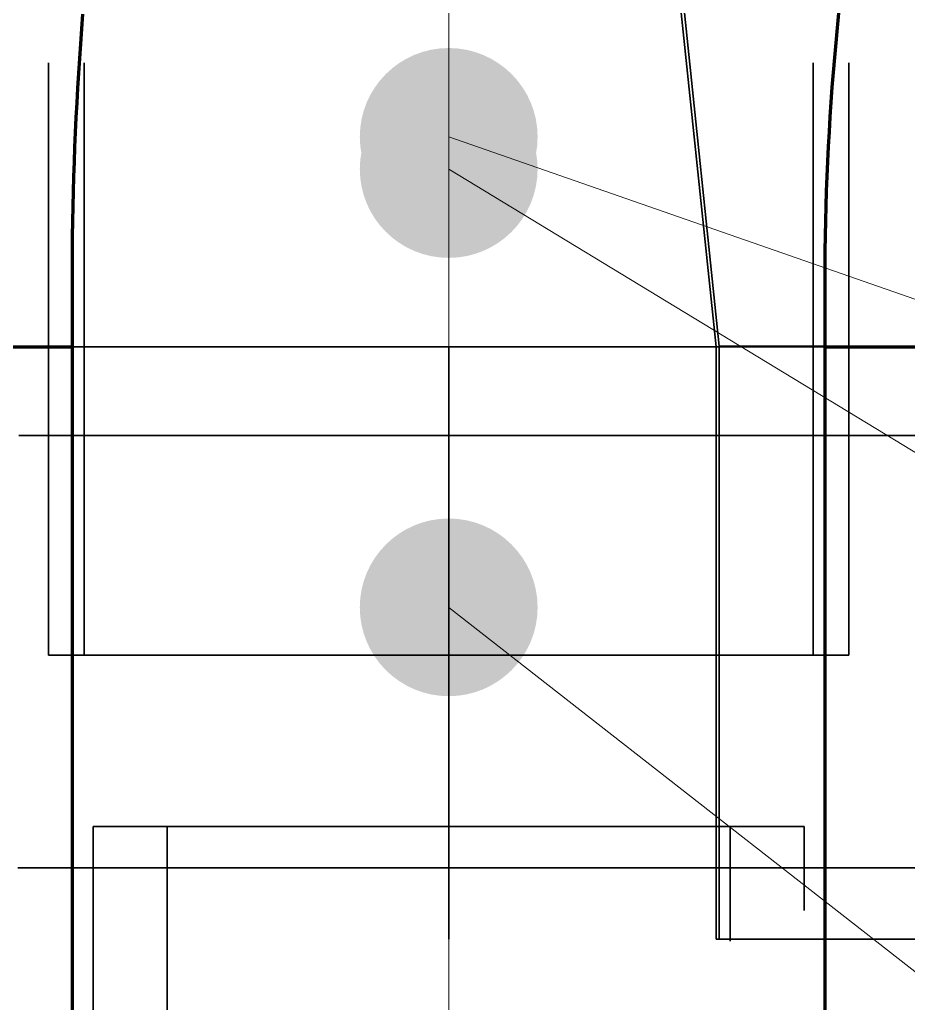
# Model space of a CAD drawing. Header units: millimetres. Extents: x 0 to 2382, y 0 to 420.
# Drawn here: x 999.7 to 1005.69, y 339.61 to 346.25 of the extents above; entities that cross this region are included whole.
import ezdxf

# ---------------------------------------------------------------- set-up
doc = ezdxf.new("R2010")
doc.units = ezdxf.units.MM
doc.linetypes.add('IRAM-E-TRAZOS', pattern=[5, 4, -1])
doc.linetypes.add('IRAM-F-TRAZO-PUNTO', pattern=[20, 15, -2, 1, -2])
for name, color, linetype, lineweight in [('01-VISIBLE', 7, 'CONTINUOUS', 70), ('02-OCULTA', 4, 'IRAM-E-TRAZOS', 35), ('03-EJE', 1, 'IRAM-F-TRAZO-PUNTO', 18), ('08-FINA', 5, 'CONTINUOUS', 18)]:
    doc.layers.add(name, color=color, linetype=linetype, lineweight=lineweight)

msp = doc.modelspace()

# ---------------------------------------------------------------- hatches: boundary and pattern name
at = {"layer": '08-FINA'}
h = msp.add_hatch(color=7, dxfattribs=at)
h.dxf.hatch_style = 1
edge = h.paths.add_edge_path()
edge.add_arc((1002.5917, 345.4599), 0.6, 0, 360)
h = msp.add_hatch(color=7, dxfattribs=at)
h.dxf.hatch_style = 1
edge = h.paths.add_edge_path()
edge.add_arc((1002.5917, 345.2426), 0.6, 0, 360)
h = msp.add_hatch(color=7, dxfattribs=at)
h.dxf.hatch_style = 1
edge = h.paths.add_edge_path()
edge.add_arc((1002.5917, 342.2826), 0.6, 0, 360)

# ---------------------------------------------------------------- linework, layer by layer
at = {"layer": '01-VISIBLE'}
for points in [[(1005.1317, 344.4903), (1005.132, 344.5907), (1005.1328, 344.6912), (1005.1343, 344.7916), (1005.1363, 344.8921), (1005.1389, 344.9925), (1005.1421, 345.0929), (1005.1458, 345.1933), (1005.1502, 345.2937), (1005.1551, 345.394), (1005.1606, 345.4943), (1005.1666, 345.5946), (1005.1733, 345.6948), (1005.1805, 345.795), (1005.1883, 345.8952), (1005.1967, 345.9953), (1005.2056, 346.0954), (1005.2151, 346.1954), (1005.2252, 346.2953)], [(1000.0517, 344.4903), (1000.0519, 344.5903), (1000.0526, 344.6903), (1000.0537, 344.7903), (1000.0552, 344.8903), (1000.0572, 344.9903), (1000.0597, 345.0903), (1000.0625, 345.1903), (1000.0659, 345.2902), (1000.0696, 345.3902), (1000.0739, 345.4901), (1000.0785, 345.59), (1000.0836, 345.6899), (1000.0892, 345.7897), (1000.0951, 345.8896), (1000.1016, 345.9894), (1000.1084, 346.0892), (1000.1158, 346.1889), (1000.1235, 346.2886)], [(1000.0517, 318.5519), (1000.0517, 344.4903)], [(1005.1317, 320.2955), (1005.1317, 344.4903)], [(999.6478, 344.0426), (999.7488, 344.0426), (999.8497, 344.0426), (999.9507, 344.0426), (1000.0517, 344.0426)], [(1005.1317, 344.0426), (1005.2326, 344.0426), (1005.3336, 344.0426), (1005.4346, 344.0426), (1005.5355, 344.0426), (1005.6365, 344.0426), (1005.7375, 344.0426)]]:
    msp.add_lwpolyline(points, dxfattribs=at)
at = {"layer": '02-OCULTA'}
for points in [[(999.8917, 341.9599), (999.8917, 348.9599)], [(1000.1317, 341.9599), (1000.1317, 348.9599)], [(1005.0517, 341.9599), (1005.0517, 348.9599)], [(1005.2917, 341.9599), (1005.2917, 348.9599)], [(1004.3966, 344.0426), (1004.1466, 346.4426)], [(1004.1645, 346.4669), (1004.4166, 344.0467)], [(1005.2252, 346.2953), (1005.2151, 346.1954), (1005.2056, 346.0954), (1005.1967, 345.9953), (1005.1883, 345.8952), (1005.1805, 345.795), (1005.1733, 345.6948), (1005.1666, 345.5946), (1005.1606, 345.4943), (1005.1551, 345.394), (1005.1502, 345.2937), (1005.1458, 345.1933), (1005.1421, 345.0929), (1005.1389, 344.9925), (1005.1363, 344.8921), (1005.1343, 344.7916), (1005.1328, 344.6912), (1005.132, 344.5907), (1005.1317, 344.4903)], [(1000.1235, 346.2886), (1000.1158, 346.1889), (1000.1084, 346.0892), (1000.1016, 345.9894), (1000.0951, 345.8896), (1000.0892, 345.7897), (1000.0836, 345.6899), (1000.0785, 345.59), (1000.0739, 345.4901), (1000.0696, 345.3902), (1000.0659, 345.2902), (1000.0625, 345.1903), (1000.0597, 345.0903), (1000.0572, 344.9903), (1000.0552, 344.8903), (1000.0537, 344.7903), (1000.0526, 344.6903), (1000.0519, 344.5903), (1000.0517, 344.4903)], [(1000.0517, 344.4903), (1000.0517, 318.5519)], [(1005.1317, 344.4903), (1005.1317, 320.2955)], [(1002.5917, 344.0426), (1002.4914, 344.0426), (1002.3911, 344.0426), (1002.2908, 344.0426), (1002.1905, 344.0426), (1002.0902, 344.0426), (1001.9899, 344.0426), (1001.8896, 344.0426), (1001.7893, 344.0426), (1001.689, 344.0426), (1001.5887, 344.0426), (1001.4884, 344.0426), (1001.3881, 344.0426), (1001.2878, 344.0426), (1001.1875, 344.0426), (1001.0872, 344.0426), (1000.9869, 344.0426), (1000.8866, 344.0426), (1000.7863, 344.0426), (1000.686, 344.0426), (1000.5857, 344.0426), (1000.4854, 344.0426), (1000.3851, 344.0426), (1000.2848, 344.0426), (1000.1845, 344.0426), (1000.0842, 344.0426), (999.9839, 344.0426), (999.8836, 344.0426), (999.7833, 344.0426), (999.683, 344.0426)], [(999.683, 344.0426), (999.7833, 344.0426), (999.8836, 344.0426), (999.9839, 344.0426), (1000.0842, 344.0426), (1000.1845, 344.0426), (1000.2848, 344.0426), (1000.3851, 344.0426), (1000.4854, 344.0426), (1000.5857, 344.0426), (1000.686, 344.0426), (1000.7863, 344.0426), (1000.8866, 344.0426), (1000.9869, 344.0426), (1001.0872, 344.0426), (1001.1875, 344.0426), (1001.2878, 344.0426), (1001.3881, 344.0426), (1001.4884, 344.0426), (1001.5887, 344.0426), (1001.689, 344.0426), (1001.7893, 344.0426), (1001.8896, 344.0426), (1001.9899, 344.0426), (1002.0902, 344.0426), (1002.1905, 344.0426), (1002.2908, 344.0426), (1002.3911, 344.0426), (1002.4914, 344.0426), (1002.5917, 344.0426), (1002.692, 344.0426), (1002.7923, 344.0426), (1002.8926, 344.0426), (1002.9929, 344.0426), (1003.0932, 344.0426), (1003.1935, 344.0426), (1003.2938, 344.0426), (1003.3941, 344.0426), (1003.4944, 344.0426), (1003.5947, 344.0426), (1003.695, 344.0426), (1003.7952, 344.0426), (1003.8955, 344.0426), (1003.9958, 344.0426), (1004.0961, 344.0426), (1004.1964, 344.0426), (1004.2967, 344.0426), (1004.397, 344.0426), (1004.4973, 344.0426), (1004.5976, 344.0426), (1004.6979, 344.0426), (1004.7982, 344.0426), (1004.8985, 344.0426), (1004.9988, 344.0426), (1005.0991, 344.0426), (1005.1994, 344.0426), (1005.2997, 344.0426), (1005.4, 344.0426), (1005.5003, 344.0426), (1005.6006, 344.0426), (1005.7009, 344.0426)], [(1002.5917, 344.0426), (1002.4914, 344.0426), (1002.3911, 344.0426), (1002.2908, 344.0426), (1002.1905, 344.0426), (1002.0902, 344.0426), (1001.9899, 344.0426), (1001.8896, 344.0426), (1001.7893, 344.0426), (1001.689, 344.0426), (1001.5887, 344.0426), (1001.4884, 344.0426), (1001.3881, 344.0426), (1001.2878, 344.0426), (1001.1875, 344.0426), (1001.0872, 344.0426), (1000.9869, 344.0426), (1000.8866, 344.0426), (1000.7863, 344.0426), (1000.686, 344.0426), (1000.5857, 344.0426), (1000.4854, 344.0426), (1000.3851, 344.0426), (1000.2848, 344.0426), (1000.1845, 344.0426), (1000.0842, 344.0426), (999.9839, 344.0426), (999.8836, 344.0426), (999.7833, 344.0426), (999.683, 344.0426)], [(999.683, 344.0426), (999.7833, 344.0426), (999.8836, 344.0426), (999.9839, 344.0426), (1000.0842, 344.0426), (1000.1845, 344.0426), (1000.2848, 344.0426), (1000.3851, 344.0426), (1000.4854, 344.0426), (1000.5857, 344.0426), (1000.686, 344.0426), (1000.7863, 344.0426), (1000.8866, 344.0426), (1000.9869, 344.0426), (1001.0872, 344.0426), (1001.1875, 344.0426), (1001.2878, 344.0426), (1001.3881, 344.0426), (1001.4884, 344.0426), (1001.5887, 344.0426), (1001.689, 344.0426), (1001.7893, 344.0426), (1001.8896, 344.0426), (1001.9899, 344.0426), (1002.0902, 344.0426), (1002.1905, 344.0426), (1002.2908, 344.0426), (1002.3911, 344.0426), (1002.4914, 344.0426), (1002.5917, 344.0426), (1002.692, 344.0426), (1002.7923, 344.0426), (1002.8926, 344.0426), (1002.9929, 344.0426), (1003.0932, 344.0426), (1003.1935, 344.0426), (1003.2938, 344.0426), (1003.3941, 344.0426), (1003.4944, 344.0426), (1003.5947, 344.0426), (1003.695, 344.0426), (1003.7952, 344.0426), (1003.8955, 344.0426), (1003.9958, 344.0426), (1004.0961, 344.0426), (1004.1964, 344.0426), (1004.2967, 344.0426), (1004.397, 344.0426), (1004.4973, 344.0426), (1004.5976, 344.0426), (1004.6979, 344.0426), (1004.7982, 344.0426), (1004.8985, 344.0426), (1004.9988, 344.0426), (1005.0991, 344.0426), (1005.1994, 344.0426), (1005.2997, 344.0426), (1005.4, 344.0426), (1005.5003, 344.0426), (1005.6006, 344.0426), (1005.7009, 344.0426)], [(1002.5917, 344.0426), (1002.4914, 344.0426), (1002.3911, 344.0426), (1002.2908, 344.0426), (1002.1906, 344.0426), (1002.0903, 344.0426), (1001.99, 344.0426), (1001.8897, 344.0426), (1001.7894, 344.0426), (1001.6892, 344.0426), (1001.5889, 344.0426), (1001.4886, 344.0426), (1001.3883, 344.0426), (1001.2881, 344.0426), (1001.1878, 344.0426), (1001.0875, 344.0426), (1000.9872, 344.0426), (1000.8869, 344.0426), (1000.7867, 344.0426), (1000.6864, 344.0426), (1000.5861, 344.0426), (1000.4858, 344.0426), (1000.3856, 344.0426), (1000.2853, 344.0426), (1000.185, 344.0426), (1000.0847, 344.0426), (999.9844, 344.0426), (999.8842, 344.0426), (999.7839, 344.0426), (999.6836, 344.0426)], [(999.6836, 344.0426), (999.7839, 344.0426), (999.8842, 344.0426), (999.9844, 344.0426), (1000.0847, 344.0426), (1000.185, 344.0426), (1000.2853, 344.0426), (1000.3856, 344.0426), (1000.4858, 344.0426), (1000.5861, 344.0426), (1000.6864, 344.0426), (1000.7867, 344.0426), (1000.8869, 344.0426), (1000.9872, 344.0426), (1001.0875, 344.0426), (1001.1878, 344.0426), (1001.2881, 344.0426), (1001.3883, 344.0426), (1001.4886, 344.0426), (1001.5889, 344.0426), (1001.6892, 344.0426), (1001.7894, 344.0426), (1001.8897, 344.0426), (1001.99, 344.0426), (1002.0903, 344.0426), (1002.1906, 344.0426), (1002.2908, 344.0426), (1002.3911, 344.0426), (1002.4914, 344.0426), (1002.5917, 344.0426), (1002.6919, 344.0426), (1002.7922, 344.0426), (1002.8925, 344.0426), (1002.9928, 344.0426), (1003.0931, 344.0426), (1003.1933, 344.0426), (1003.2936, 344.0426), (1003.3939, 344.0426), (1003.4942, 344.0426), (1003.5944, 344.0426), (1003.6947, 344.0426), (1003.795, 344.0426), (1003.8953, 344.0426), (1003.9956, 344.0426), (1004.0958, 344.0426), (1004.1961, 344.0426), (1004.2964, 344.0426), (1004.3967, 344.0426), (1004.4969, 344.0426), (1004.5972, 344.0426), (1004.6975, 344.0426), (1004.7978, 344.0426), (1004.8981, 344.0426), (1004.9983, 344.0426), (1005.0986, 344.0426), (1005.1989, 344.0426), (1005.2992, 344.0426), (1005.3994, 344.0426), (1005.4997, 344.0426), (1005.6, 344.0426), (1005.7003, 344.0426)], [(1002.5917, 344.0426), (1002.4917, 344.0426), (1002.3917, 344.0426), (1002.2917, 344.0426), (1002.1917, 344.0426), (1002.0917, 344.0426), (1001.9917, 344.0426), (1001.8917, 344.0426), (1001.7917, 344.0426), (1001.6917, 344.0426), (1001.5917, 344.0426), (1001.4917, 344.0426), (1001.3917, 344.0426), (1001.2917, 344.0426), (1001.1917, 344.0426), (1001.0917, 344.0426), (1000.9917, 344.0426), (1000.8917, 344.0426), (1000.7917, 344.0426), (1000.6917, 344.0426), (1000.5917, 344.0426), (1000.4917, 344.0426), (1000.3917, 344.0426), (1000.2917, 344.0426), (1000.1917, 344.0426), (1000.0917, 344.0426), (999.9917, 344.0426), (999.8917, 344.0426), (999.7917, 344.0426), (999.6917, 344.0426)], [(1002.5917, 344.0426), (1002.4917, 344.0426), (1002.3917, 344.0426), (1002.2917, 344.0426), (1002.1917, 344.0426), (1002.0917, 344.0426), (1001.9917, 344.0426), (1001.8917, 344.0426), (1001.7917, 344.0426), (1001.6917, 344.0426), (1001.5917, 344.0426), (1001.4917, 344.0426), (1001.3917, 344.0426), (1001.2917, 344.0426), (1001.1917, 344.0426), (1001.0917, 344.0426), (1000.9917, 344.0426), (1000.8917, 344.0426), (1000.7917, 344.0426), (1000.6917, 344.0426), (1000.5917, 344.0426), (1000.4917, 344.0426), (1000.3917, 344.0426), (1000.2917, 344.0426), (1000.1917, 344.0426), (1000.0917, 344.0426), (999.9917, 344.0426), (999.8917, 344.0426), (999.7917, 344.0426), (999.6917, 344.0426)], [(999.6917, 344.0426), (999.7917, 344.0426), (999.8917, 344.0426), (999.9917, 344.0426), (1000.0917, 344.0426), (1000.1917, 344.0426), (1000.2917, 344.0426), (1000.3917, 344.0426), (1000.4917, 344.0426), (1000.5917, 344.0426), (1000.6917, 344.0426), (1000.7917, 344.0426), (1000.8917, 344.0426), (1000.9917, 344.0426), (1001.0917, 344.0426), (1001.1917, 344.0426), (1001.2917, 344.0426), (1001.3917, 344.0426), (1001.4917, 344.0426), (1001.5917, 344.0426), (1001.6917, 344.0426), (1001.7917, 344.0426), (1001.8917, 344.0426), (1001.9917, 344.0426), (1002.0917, 344.0426), (1002.1917, 344.0426), (1002.2917, 344.0426), (1002.3917, 344.0426), (1002.4917, 344.0426), (1002.5917, 344.0426), (1002.6917, 344.0426), (1002.7917, 344.0426), (1002.8917, 344.0426), (1002.9917, 344.0426), (1003.0917, 344.0426), (1003.1917, 344.0426), (1003.2917, 344.0426), (1003.3917, 344.0426), (1003.4917, 344.0426), (1003.5917, 344.0426), (1003.6917, 344.0426), (1003.7917, 344.0426), (1003.8917, 344.0426), (1003.9917, 344.0426), (1004.0917, 344.0426), (1004.1917, 344.0426), (1004.2917, 344.0426), (1004.3917, 344.0426), (1004.4917, 344.0426), (1004.5917, 344.0426), (1004.6917, 344.0426), (1004.7917, 344.0426), (1004.8917, 344.0426), (1004.9917, 344.0426), (1005.0917, 344.0426), (1005.1917, 344.0426), (1005.2917, 344.0426), (1005.3917, 344.0426), (1005.4917, 344.0426), (1005.5917, 344.0426), (1005.6917, 344.0426), (1005.7917, 344.0426)], [(1002.5917, 344.0426), (1002.4917, 344.0426), (1002.3917, 344.0426), (1002.2917, 344.0426), (1002.1917, 344.0426), (1002.0917, 344.0426), (1001.9917, 344.0426), (1001.8917, 344.0426), (1001.7917, 344.0426), (1001.6917, 344.0426), (1001.5917, 344.0426), (1001.4917, 344.0426), (1001.3917, 344.0426), (1001.2917, 344.0426), (1001.1917, 344.0426), (1001.0917, 344.0426), (1000.9917, 344.0426), (1000.8917, 344.0426), (1000.7917, 344.0426), (1000.6917, 344.0426), (1000.5917, 344.0426), (1000.4917, 344.0426), (1000.3917, 344.0426), (1000.2917, 344.0426), (1000.1917, 344.0426), (1000.0917, 344.0426), (999.9917, 344.0426), (999.8917, 344.0426), (999.7917, 344.0426), (999.6917, 344.0426)], [(999.6917, 344.0426), (999.7917, 344.0426), (999.8917, 344.0426), (999.9917, 344.0426), (1000.0917, 344.0426), (1000.1917, 344.0426), (1000.2917, 344.0426), (1000.3917, 344.0426), (1000.4917, 344.0426), (1000.5917, 344.0426), (1000.6917, 344.0426), (1000.7917, 344.0426), (1000.8917, 344.0426), (1000.9917, 344.0426), (1001.0917, 344.0426), (1001.1917, 344.0426), (1001.2917, 344.0426), (1001.3917, 344.0426), (1001.4917, 344.0426), (1001.5917, 344.0426), (1001.6917, 344.0426), (1001.7917, 344.0426), (1001.8917, 344.0426), (1001.9917, 344.0426), (1002.0917, 344.0426), (1002.1917, 344.0426), (1002.2917, 344.0426), (1002.3917, 344.0426), (1002.4917, 344.0426), (1002.5917, 344.0426), (1002.6917, 344.0426), (1002.7917, 344.0426), (1002.8917, 344.0426), (1002.9917, 344.0426), (1003.0917, 344.0426), (1003.1917, 344.0426), (1003.2917, 344.0426), (1003.3917, 344.0426), (1003.4917, 344.0426), (1003.5917, 344.0426), (1003.6917, 344.0426), (1003.7917, 344.0426), (1003.8917, 344.0426), (1003.9917, 344.0426), (1004.0917, 344.0426), (1004.1917, 344.0426), (1004.2917, 344.0426), (1004.3917, 344.0426), (1004.4917, 344.0426), (1004.5917, 344.0426), (1004.6917, 344.0426), (1004.7917, 344.0426), (1004.8917, 344.0426), (1004.9917, 344.0426), (1005.0917, 344.0426), (1005.1917, 344.0426), (1005.2917, 344.0426), (1005.3917, 344.0426), (1005.4917, 344.0426), (1005.5917, 344.0426), (1005.6917, 344.0426), (1005.7917, 344.0426)], [(1002.5917, 344.0426), (1002.4917, 344.0426), (1002.3917, 344.0426), (1002.2917, 344.0426), (1002.1917, 344.0426), (1002.0917, 344.0426), (1001.9917, 344.0426), (1001.8917, 344.0426), (1001.7917, 344.0426), (1001.6917, 344.0426), (1001.5917, 344.0426), (1001.4917, 344.0426), (1001.3917, 344.0426), (1001.2917, 344.0426), (1001.1917, 344.0426), (1001.0917, 344.0426), (1000.9917, 344.0426), (1000.8917, 344.0426), (1000.7917, 344.0426), (1000.6917, 344.0426), (1000.5917, 344.0426), (1000.4917, 344.0426), (1000.3917, 344.0426), (1000.2917, 344.0426), (1000.1917, 344.0426), (1000.0917, 344.0426), (999.9917, 344.0426), (999.8917, 344.0426), (999.7917, 344.0426), (999.6917, 344.0426)], [(999.6917, 344.0426), (999.7917, 344.0426), (999.8917, 344.0426), (999.9917, 344.0426), (1000.0917, 344.0426), (1000.1917, 344.0426), (1000.2917, 344.0426), (1000.3917, 344.0426), (1000.4917, 344.0426), (1000.5917, 344.0426), (1000.6917, 344.0426), (1000.7917, 344.0426), (1000.8917, 344.0426), (1000.9917, 344.0426), (1001.0917, 344.0426), (1001.1917, 344.0426), (1001.2917, 344.0426), (1001.3917, 344.0426), (1001.4917, 344.0426), (1001.5917, 344.0426), (1001.6917, 344.0426), (1001.7917, 344.0426), (1001.8917, 344.0426), (1001.9917, 344.0426), (1002.0917, 344.0426), (1002.1917, 344.0426), (1002.2917, 344.0426), (1002.3917, 344.0426), (1002.4917, 344.0426), (1002.5917, 344.0426), (1002.6917, 344.0426), (1002.7917, 344.0426), (1002.8917, 344.0426), (1002.9917, 344.0426), (1003.0917, 344.0426), (1003.1917, 344.0426), (1003.2917, 344.0426), (1003.3917, 344.0426), (1003.4917, 344.0426), (1003.5917, 344.0426), (1003.6917, 344.0426), (1003.7917, 344.0426), (1003.8917, 344.0426), (1003.9917, 344.0426), (1004.0917, 344.0426), (1004.1917, 344.0426), (1004.2917, 344.0426), (1004.3917, 344.0426), (1004.4917, 344.0426), (1004.5917, 344.0426), (1004.6917, 344.0426), (1004.7917, 344.0426), (1004.8917, 344.0426), (1004.9917, 344.0426), (1005.0917, 344.0426), (1005.1917, 344.0426), (1005.2917, 344.0426), (1005.3917, 344.0426), (1005.4917, 344.0426), (1005.5917, 344.0426), (1005.6917, 344.0426), (1005.7917, 344.0426)], [(1002.5917, 344.0426), (1002.4917, 344.0426), (1002.3917, 344.0426), (1002.2917, 344.0426), (1002.1917, 344.0426), (1002.0917, 344.0426), (1001.9917, 344.0426), (1001.8917, 344.0426), (1001.7917, 344.0426), (1001.6917, 344.0426), (1001.5917, 344.0426), (1001.4917, 344.0426), (1001.3917, 344.0426), (1001.2917, 344.0426), (1001.1917, 344.0426), (1001.0917, 344.0426), (1000.9917, 344.0426), (1000.8917, 344.0426), (1000.7917, 344.0426), (1000.6917, 344.0426), (1000.5917, 344.0426), (1000.4917, 344.0426), (1000.3917, 344.0426), (1000.2917, 344.0426), (1000.1917, 344.0426), (1000.0917, 344.0426), (999.9917, 344.0426), (999.8917, 344.0426), (999.7917, 344.0426), (999.6917, 344.0426)], [(999.6917, 344.0426), (999.7917, 344.0426), (999.8917, 344.0426), (999.9917, 344.0426), (1000.0917, 344.0426), (1000.1917, 344.0426), (1000.2917, 344.0426), (1000.3917, 344.0426), (1000.4917, 344.0426), (1000.5917, 344.0426), (1000.6917, 344.0426), (1000.7917, 344.0426), (1000.8917, 344.0426), (1000.9917, 344.0426), (1001.0917, 344.0426), (1001.1917, 344.0426), (1001.2917, 344.0426), (1001.3917, 344.0426), (1001.4917, 344.0426), (1001.5917, 344.0426), (1001.6917, 344.0426), (1001.7917, 344.0426), (1001.8917, 344.0426), (1001.9917, 344.0426), (1002.0917, 344.0426), (1002.1917, 344.0426), (1002.2917, 344.0426), (1002.3917, 344.0426), (1002.4917, 344.0426), (1002.5917, 344.0426), (1002.6917, 344.0426), (1002.7917, 344.0426), (1002.8917, 344.0426), (1002.9917, 344.0426), (1003.0917, 344.0426), (1003.1917, 344.0426), (1003.2917, 344.0426), (1003.3917, 344.0426), (1003.4917, 344.0426), (1003.5917, 344.0426), (1003.6917, 344.0426), (1003.7917, 344.0426), (1003.8917, 344.0426), (1003.9917, 344.0426), (1004.0917, 344.0426), (1004.1917, 344.0426), (1004.2917, 344.0426), (1004.3917, 344.0426), (1004.4917, 344.0426), (1004.5917, 344.0426), (1004.6917, 344.0426), (1004.7917, 344.0426), (1004.8917, 344.0426), (1004.9917, 344.0426), (1005.0917, 344.0426), (1005.1917, 344.0426), (1005.2917, 344.0426), (1005.3917, 344.0426), (1005.4917, 344.0426), (1005.5917, 344.0426), (1005.6917, 344.0426), (1005.7917, 344.0426)], [(1000.0517, 344.0426), (1000.1533, 344.0426), (1000.2549, 344.0426), (1000.3565, 344.0426), (1000.4581, 344.0426), (1000.5597, 344.0426), (1000.6613, 344.0426), (1000.7629, 344.0426), (1000.8645, 344.0426), (1000.9661, 344.0426), (1001.0677, 344.0426), (1001.1693, 344.0426), (1001.2709, 344.0426), (1001.3725, 344.0426), (1001.4741, 344.0426), (1001.5757, 344.0426), (1001.6773, 344.0426), (1001.7789, 344.0426), (1001.8805, 344.0426), (1001.9821, 344.0426), (1002.0837, 344.0426), (1002.1853, 344.0426), (1002.2869, 344.0426), (1002.3885, 344.0426), (1002.4901, 344.0426), (1002.5917, 344.0426), (1002.6933, 344.0426), (1002.7949, 344.0426), (1002.8965, 344.0426), (1002.9981, 344.0426), (1003.0997, 344.0426), (1003.2013, 344.0426), (1003.3029, 344.0426), (1003.4045, 344.0426), (1003.5061, 344.0426), (1003.6077, 344.0426), (1003.7093, 344.0426), (1003.8109, 344.0426), (1003.9125, 344.0426), (1004.0141, 344.0426), (1004.1157, 344.0426), (1004.2173, 344.0426), (1004.3189, 344.0426), (1004.4205, 344.0426), (1004.5221, 344.0426), (1004.6237, 344.0426), (1004.7253, 344.0426), (1004.8269, 344.0426), (1004.9285, 344.0426), (1005.0301, 344.0426), (1005.1317, 344.0426)], [(1002.5917, 344.0426), (1002.5917, 335.4881)], [(1005.7003, 344.0426), (1005.6, 344.0426), (1005.4997, 344.0426), (1005.3994, 344.0426), (1005.2992, 344.0426), (1005.1989, 344.0426), (1005.0986, 344.0426), (1004.9983, 344.0426), (1004.8981, 344.0426), (1004.7978, 344.0426), (1004.6975, 344.0426), (1004.5972, 344.0426), (1004.4969, 344.0426), (1004.3967, 344.0426), (1004.2964, 344.0426), (1004.1961, 344.0426), (1004.0958, 344.0426), (1003.9956, 344.0426), (1003.8953, 344.0426), (1003.795, 344.0426), (1003.6947, 344.0426), (1003.5944, 344.0426), (1003.4942, 344.0426), (1003.3939, 344.0426), (1003.2936, 344.0426), (1003.1933, 344.0426), (1003.0931, 344.0426), (1002.9928, 344.0426), (1002.8925, 344.0426), (1002.7922, 344.0426), (1002.6919, 344.0426), (1002.5917, 344.0426)], [(1005.7273, 344.0426), (1005.6261, 344.0426), (1005.525, 344.0426), (1005.4239, 344.0426), (1005.3227, 344.0426), (1005.2216, 344.0426), (1005.1204, 344.0426), (1005.0193, 344.0426), (1004.9181, 344.0426), (1004.817, 344.0426), (1004.7158, 344.0426), (1004.6147, 344.0426), (1004.5135, 344.0426), (1004.4124, 344.0426), (1004.3112, 344.0426), (1004.2101, 344.0426), (1004.1089, 344.0426), (1004.0078, 344.0426), (1003.9066, 344.0426), (1003.8055, 344.0426), (1003.7043, 344.0426), (1003.6032, 344.0426), (1003.502, 344.0426), (1003.4009, 344.0426), (1003.2997, 344.0426), (1003.1986, 344.0426), (1003.0974, 344.0426), (1002.9963, 344.0426), (1002.8951, 344.0426), (1002.794, 344.0426), (1002.6928, 344.0426), (1002.5917, 344.0426)], [(1005.7336, 344.0426), (1005.6322, 344.0426), (1005.5309, 344.0426), (1005.4295, 344.0426), (1005.3282, 344.0426), (1005.2268, 344.0426), (1005.1255, 344.0426), (1005.0241, 344.0426), (1004.9227, 344.0426), (1004.8214, 344.0426), (1004.72, 344.0426), (1004.6187, 344.0426), (1004.5173, 344.0426), (1004.416, 344.0426), (1004.3146, 344.0426), (1004.2133, 344.0426), (1004.1119, 344.0426), (1004.0106, 344.0426), (1003.9092, 344.0426), (1003.8079, 344.0426), (1003.7065, 344.0426), (1003.6052, 344.0426), (1003.5038, 344.0426), (1003.4025, 344.0426), (1003.3011, 344.0426), (1003.1998, 344.0426), (1003.0984, 344.0426), (1002.9971, 344.0426), (1002.8957, 344.0426), (1002.7944, 344.0426), (1002.693, 344.0426), (1002.5917, 344.0426)], [(1005.7009, 344.0426), (1005.6006, 344.0426), (1005.5003, 344.0426), (1005.4, 344.0426), (1005.2997, 344.0426), (1005.1994, 344.0426), (1005.0991, 344.0426), (1004.9988, 344.0426), (1004.8985, 344.0426), (1004.7982, 344.0426), (1004.6979, 344.0426), (1004.5976, 344.0426), (1004.4973, 344.0426), (1004.397, 344.0426), (1004.2967, 344.0426), (1004.1964, 344.0426), (1004.0961, 344.0426), (1003.9958, 344.0426), (1003.8955, 344.0426), (1003.7952, 344.0426), (1003.695, 344.0426), (1003.5947, 344.0426), (1003.4944, 344.0426), (1003.3941, 344.0426), (1003.2938, 344.0426), (1003.1935, 344.0426), (1003.0932, 344.0426), (1002.9929, 344.0426), (1002.8926, 344.0426), (1002.7923, 344.0426), (1002.692, 344.0426), (1002.5917, 344.0426)], [(1005.7295, 344.0426), (1005.6283, 344.0426), (1005.527, 344.0426), (1005.4258, 344.0426), (1005.3246, 344.0426), (1005.2234, 344.0426), (1005.1222, 344.0426), (1005.0209, 344.0426), (1004.9197, 344.0426), (1004.8185, 344.0426), (1004.7173, 344.0426), (1004.6161, 344.0426), (1004.5148, 344.0426), (1004.4136, 344.0426), (1004.3124, 344.0426), (1004.2112, 344.0426), (1004.11, 344.0426), (1004.0087, 344.0426), (1003.9075, 344.0426), (1003.8063, 344.0426), (1003.7051, 344.0426), (1003.6039, 344.0426), (1003.5026, 344.0426), (1003.4014, 344.0426), (1003.3002, 344.0426), (1003.199, 344.0426), (1003.0978, 344.0426), (1002.9965, 344.0426), (1002.8953, 344.0426), (1002.7941, 344.0426), (1002.6929, 344.0426), (1002.5917, 344.0426)], [(1005.7009, 344.0426), (1005.6006, 344.0426), (1005.5003, 344.0426), (1005.4, 344.0426), (1005.2997, 344.0426), (1005.1994, 344.0426), (1005.0991, 344.0426), (1004.9988, 344.0426), (1004.8985, 344.0426), (1004.7982, 344.0426), (1004.6979, 344.0426), (1004.5976, 344.0426), (1004.4973, 344.0426), (1004.397, 344.0426), (1004.2967, 344.0426), (1004.1964, 344.0426), (1004.0961, 344.0426), (1003.9958, 344.0426), (1003.8955, 344.0426), (1003.7952, 344.0426), (1003.695, 344.0426), (1003.5947, 344.0426), (1003.4944, 344.0426), (1003.3941, 344.0426), (1003.2938, 344.0426), (1003.1935, 344.0426), (1003.0932, 344.0426), (1002.9929, 344.0426), (1002.8926, 344.0426), (1002.7923, 344.0426), (1002.692, 344.0426), (1002.5917, 344.0426)], [(1005.7319, 344.0426), (1005.6306, 344.0426), (1005.5293, 344.0426), (1005.428, 344.0426), (1005.3267, 344.0426), (1005.2254, 344.0426), (1005.1241, 344.0426), (1005.0228, 344.0426), (1004.9215, 344.0426), (1004.8202, 344.0426), (1004.7189, 344.0426), (1004.6176, 344.0426), (1004.5163, 344.0426), (1004.415, 344.0426), (1004.3137, 344.0426), (1004.2124, 344.0426), (1004.1111, 344.0426), (1004.0098, 344.0426), (1003.9085, 344.0426), (1003.8073, 344.0426), (1003.706, 344.0426), (1003.6047, 344.0426), (1003.5034, 344.0426), (1003.4021, 344.0426), (1003.3008, 344.0426), (1003.1995, 344.0426), (1003.0982, 344.0426), (1002.9969, 344.0426), (1002.8956, 344.0426), (1002.7943, 344.0426), (1002.693, 344.0426), (1002.5917, 344.0426)], [(1005.7353, 344.0426), (1005.6339, 344.0426), (1005.5325, 344.0426), (1005.4311, 344.0426), (1005.3297, 344.0426), (1005.2283, 344.0426), (1005.1269, 344.0426), (1005.0255, 344.0426), (1004.9241, 344.0426), (1004.8227, 344.0426), (1004.7212, 344.0426), (1004.6198, 344.0426), (1004.5184, 344.0426), (1004.417, 344.0426), (1004.3156, 344.0426), (1004.2142, 344.0426), (1004.1128, 344.0426), (1004.0114, 344.0426), (1003.91, 344.0426), (1003.8086, 344.0426), (1003.7072, 344.0426), (1003.6058, 344.0426), (1003.5043, 344.0426), (1003.4029, 344.0426), (1003.3015, 344.0426), (1003.2001, 344.0426), (1003.0987, 344.0426), (1002.9973, 344.0426), (1002.8959, 344.0426), (1002.7945, 344.0426), (1002.6931, 344.0426), (1002.5917, 344.0426)], [(1009.5927, 344.0426), (1004.3966, 344.0426)], [(1004.3966, 340.0426), (1004.3966, 344.0426)], [(1004.4166, 344.0467), (1004.4166, 340.0426)], [(1004.4166, 344.0467), (1009.6127, 344.0467)], [(1002.5917, 343.4426), (1002.4917, 343.4426), (1002.3917, 343.4426), (1002.2917, 343.4426), (1002.1917, 343.4426), (1002.0917, 343.4426), (1001.9917, 343.4426), (1001.8917, 343.4426), (1001.7917, 343.4426), (1001.6917, 343.4426), (1001.5917, 343.4426), (1001.4917, 343.4426), (1001.3917, 343.4426), (1001.2917, 343.4426), (1001.1917, 343.4426), (1001.0917, 343.4426), (1000.9917, 343.4426), (1000.8917, 343.4426), (1000.7917, 343.4426), (1000.6917, 343.4426), (1000.5917, 343.4426), (1000.4917, 343.4426), (1000.3917, 343.4426), (1000.2917, 343.4426), (1000.1917, 343.4426), (1000.0917, 343.4426), (999.9917, 343.4426), (999.8917, 343.4426), (999.7917, 343.4426), (999.6917, 343.4426)], [(999.6917, 343.4426), (999.7917, 343.4426), (999.8917, 343.4426), (999.9917, 343.4426), (1000.0917, 343.4426), (1000.1917, 343.4426), (1000.2917, 343.4426), (1000.3917, 343.4426), (1000.4917, 343.4426), (1000.5917, 343.4426), (1000.6917, 343.4426), (1000.7917, 343.4426), (1000.8917, 343.4426), (1000.9917, 343.4426), (1001.0917, 343.4426), (1001.1917, 343.4426), (1001.2917, 343.4426), (1001.3917, 343.4426), (1001.4917, 343.4426), (1001.5917, 343.4426), (1001.6917, 343.4426), (1001.7917, 343.4426), (1001.8917, 343.4426), (1001.9917, 343.4426), (1002.0917, 343.4426), (1002.1917, 343.4426), (1002.2917, 343.4426), (1002.3917, 343.4426), (1002.4917, 343.4426), (1002.5917, 343.4426), (1002.6917, 343.4426), (1002.7917, 343.4426), (1002.8917, 343.4426), (1002.9917, 343.4426), (1003.0917, 343.4426), (1003.1917, 343.4426), (1003.2917, 343.4426), (1003.3917, 343.4426), (1003.4917, 343.4426), (1003.5917, 343.4426), (1003.6917, 343.4426), (1003.7917, 343.4426), (1003.8917, 343.4426), (1003.9917, 343.4426), (1004.0917, 343.4426), (1004.1917, 343.4426), (1004.2917, 343.4426), (1004.3917, 343.4426), (1004.4917, 343.4426), (1004.5917, 343.4426), (1004.6917, 343.4426), (1004.7917, 343.4426), (1004.8917, 343.4426), (1004.9917, 343.4426), (1005.0917, 343.4426), (1005.1917, 343.4426), (1005.2917, 343.4426), (1005.3917, 343.4426), (1005.4917, 343.4426), (1005.5917, 343.4426), (1005.6917, 343.4426), (1005.7917, 343.4426)], [(1002.5917, 343.4426), (1002.4917, 343.4426), (1002.3917, 343.4426), (1002.2917, 343.4426), (1002.1917, 343.4426), (1002.0917, 343.4426), (1001.9917, 343.4426), (1001.8917, 343.4426), (1001.7917, 343.4426), (1001.6917, 343.4426), (1001.5917, 343.4426), (1001.4917, 343.4426), (1001.3917, 343.4426), (1001.2917, 343.4426), (1001.1917, 343.4426), (1001.0917, 343.4426), (1000.9917, 343.4426), (1000.8917, 343.4426), (1000.7917, 343.4426), (1000.6917, 343.4426), (1000.5917, 343.4426), (1000.4917, 343.4426), (1000.3917, 343.4426), (1000.2917, 343.4426), (1000.1917, 343.4426), (1000.0917, 343.4426), (999.9917, 343.4426), (999.8917, 343.4426), (999.7917, 343.4426), (999.6917, 343.4426)], [(999.6917, 343.4426), (999.7917, 343.4426), (999.8917, 343.4426), (999.9917, 343.4426), (1000.0917, 343.4426), (1000.1917, 343.4426), (1000.2917, 343.4426), (1000.3917, 343.4426), (1000.4917, 343.4426), (1000.5917, 343.4426), (1000.6917, 343.4426), (1000.7917, 343.4426), (1000.8917, 343.4426), (1000.9917, 343.4426), (1001.0917, 343.4426), (1001.1917, 343.4426), (1001.2917, 343.4426), (1001.3917, 343.4426), (1001.4917, 343.4426), (1001.5917, 343.4426), (1001.6917, 343.4426), (1001.7917, 343.4426), (1001.8917, 343.4426), (1001.9917, 343.4426), (1002.0917, 343.4426), (1002.1917, 343.4426), (1002.2917, 343.4426), (1002.3917, 343.4426), (1002.4917, 343.4426), (1002.5917, 343.4426), (1002.6917, 343.4426), (1002.7917, 343.4426), (1002.8917, 343.4426), (1002.9917, 343.4426), (1003.0917, 343.4426), (1003.1917, 343.4426), (1003.2917, 343.4426), (1003.3917, 343.4426), (1003.4917, 343.4426), (1003.5917, 343.4426), (1003.6917, 343.4426), (1003.7917, 343.4426), (1003.8917, 343.4426), (1003.9917, 343.4426), (1004.0917, 343.4426), (1004.1917, 343.4426), (1004.2917, 343.4426), (1004.3917, 343.4426), (1004.4917, 343.4426), (1004.5917, 343.4426), (1004.6917, 343.4426), (1004.7917, 343.4426), (1004.8917, 343.4426), (1004.9917, 343.4426), (1005.0917, 343.4426), (1005.1917, 343.4426), (1005.2917, 343.4426), (1005.3917, 343.4426), (1005.4917, 343.4426), (1005.5917, 343.4426), (1005.6917, 343.4426), (1005.7917, 343.4426)], [(1005.7319, 343.4426), (1005.6306, 343.4426), (1005.5293, 343.4426), (1005.428, 343.4426), (1005.3267, 343.4426), (1005.2254, 343.4426), (1005.1241, 343.4426), (1005.0228, 343.4426), (1004.9215, 343.4426), (1004.8202, 343.4426), (1004.7189, 343.4426), (1004.6176, 343.4426), (1004.5163, 343.4426), (1004.415, 343.4426), (1004.3137, 343.4426), (1004.2124, 343.4426), (1004.1111, 343.4426), (1004.0098, 343.4426), (1003.9085, 343.4426), (1003.8073, 343.4426), (1003.706, 343.4426), (1003.6047, 343.4426), (1003.5034, 343.4426), (1003.4021, 343.4426), (1003.3008, 343.4426), (1003.1995, 343.4426), (1003.0982, 343.4426), (1002.9969, 343.4426), (1002.8956, 343.4426), (1002.7943, 343.4426), (1002.693, 343.4426), (1002.5917, 343.4426)], [(1005.7353, 343.4426), (1005.6339, 343.4426), (1005.5325, 343.4426), (1005.4311, 343.4426), (1005.3297, 343.4426), (1005.2283, 343.4426), (1005.1269, 343.4426), (1005.0255, 343.4426), (1004.9241, 343.4426), (1004.8227, 343.4426), (1004.7212, 343.4426), (1004.6198, 343.4426), (1004.5184, 343.4426), (1004.417, 343.4426), (1004.3156, 343.4426), (1004.2142, 343.4426), (1004.1128, 343.4426), (1004.0114, 343.4426), (1003.91, 343.4426), (1003.8086, 343.4426), (1003.7072, 343.4426), (1003.6058, 343.4426), (1003.5043, 343.4426), (1003.4029, 343.4426), (1003.3015, 343.4426), (1003.2001, 343.4426), (1003.0987, 343.4426), (1002.9973, 343.4426), (1002.8959, 343.4426), (1002.7945, 343.4426), (1002.6931, 343.4426), (1002.5917, 343.4426)], [(1002.5917, 341.9599), (1002.4917, 341.9599), (1002.3917, 341.9599), (1002.2917, 341.9599), (1002.1917, 341.9599), (1002.0917, 341.9599), (1001.9917, 341.9599), (1001.8917, 341.9599), (1001.7917, 341.9599), (1001.6917, 341.9599), (1001.5917, 341.9599), (1001.4917, 341.9599), (1001.3917, 341.9599), (1001.2917, 341.9599), (1001.1917, 341.9599), (1001.0917, 341.9599), (1000.9917, 341.9599), (1000.8917, 341.9599), (1000.7917, 341.9599), (1000.6917, 341.9599), (1000.5917, 341.9599), (1000.4917, 341.9599), (1000.3917, 341.9599), (1000.2917, 341.9599), (1000.1917, 341.9599), (1000.0917, 341.9599), (999.9917, 341.9599), (999.8917, 341.9599)], [(999.8917, 341.9599), (999.9917, 341.9599), (1000.0917, 341.9599), (1000.1917, 341.9599), (1000.2917, 341.9599), (1000.3917, 341.9599), (1000.4917, 341.9599), (1000.5917, 341.9599), (1000.6917, 341.9599), (1000.7917, 341.9599), (1000.8917, 341.9599), (1000.9917, 341.9599), (1001.0917, 341.9599), (1001.1917, 341.9599), (1001.2917, 341.9599), (1001.3917, 341.9599), (1001.4917, 341.9599), (1001.5917, 341.9599), (1001.6917, 341.9599), (1001.7917, 341.9599), (1001.8917, 341.9599), (1001.9917, 341.9599), (1002.0917, 341.9599), (1002.1917, 341.9599), (1002.2917, 341.9599), (1002.3917, 341.9599), (1002.4917, 341.9599), (1002.5917, 341.9599), (1002.6917, 341.9599), (1002.7917, 341.9599), (1002.8917, 341.9599), (1002.9917, 341.9599), (1003.0917, 341.9599), (1003.1917, 341.9599), (1003.2917, 341.9599), (1003.3917, 341.9599), (1003.4917, 341.9599), (1003.5917, 341.9599), (1003.6917, 341.9599), (1003.7917, 341.9599), (1003.8917, 341.9599), (1003.9917, 341.9599), (1004.0917, 341.9599), (1004.1917, 341.9599), (1004.2917, 341.9599), (1004.3917, 341.9599), (1004.4917, 341.9599), (1004.5917, 341.9599), (1004.6917, 341.9599), (1004.7917, 341.9599), (1004.8917, 341.9599), (1004.9917, 341.9599), (1005.0917, 341.9599), (1005.1917, 341.9599), (1005.2917, 341.9599)], [(1002.5917, 341.9599), (1002.4892, 341.9599), (1002.3867, 341.9599), (1002.2842, 341.9599), (1002.1817, 341.9599), (1002.0792, 341.9599), (1001.9767, 341.9599), (1001.8742, 341.9599), (1001.7717, 341.9599), (1001.6692, 341.9599), (1001.5667, 341.9599), (1001.4642, 341.9599), (1001.3617, 341.9599), (1001.2592, 341.9599), (1001.1567, 341.9599), (1001.0542, 341.9599), (1000.9517, 341.9599), (1000.8492, 341.9599), (1000.7467, 341.9599), (1000.6442, 341.9599), (1000.5417, 341.9599), (1000.4392, 341.9599), (1000.3367, 341.9599), (1000.2342, 341.9599), (1000.1317, 341.9599)], [(1000.1317, 341.9599), (1000.2321, 341.9599), (1000.3325, 341.9599), (1000.4329, 341.9599), (1000.5333, 341.9599), (1000.6337, 341.9599), (1000.7341, 341.9599), (1000.8345, 341.9599), (1000.9349, 341.9599), (1001.0353, 341.9599), (1001.1357, 341.9599), (1001.2362, 341.9599), (1001.3366, 341.9599), (1001.437, 341.9599), (1001.5374, 341.9599), (1001.6378, 341.9599), (1001.7382, 341.9599), (1001.8386, 341.9599), (1001.939, 341.9599), (1002.0394, 341.9599), (1002.1398, 341.9599), (1002.2402, 341.9599), (1002.3406, 341.9599), (1002.4411, 341.9599), (1002.5415, 341.9599), (1002.6419, 341.9599), (1002.7423, 341.9599), (1002.8427, 341.9599), (1002.9431, 341.9599), (1003.0435, 341.9599), (1003.1439, 341.9599), (1003.2443, 341.9599), (1003.3447, 341.9599), (1003.4451, 341.9599), (1003.5455, 341.9599), (1003.646, 341.9599), (1003.7464, 341.9599), (1003.8468, 341.9599), (1003.9472, 341.9599), (1004.0476, 341.9599), (1004.148, 341.9599), (1004.2484, 341.9599), (1004.3488, 341.9599), (1004.4492, 341.9599), (1004.5496, 341.9599), (1004.65, 341.9599), (1004.7504, 341.9599), (1004.8509, 341.9599), (1004.9513, 341.9599), (1005.0517, 341.9599)], [(1005.2917, 341.9599), (1005.1878, 341.9599), (1005.084, 341.9599), (1004.9801, 341.9599), (1004.8763, 341.9599), (1004.7724, 341.9599), (1004.6686, 341.9599), (1004.5647, 341.9599), (1004.4609, 341.9599), (1004.3571, 341.9599), (1004.2532, 341.9599), (1004.1494, 341.9599), (1004.0455, 341.9599), (1003.9417, 341.9599), (1003.8378, 341.9599), (1003.734, 341.9599), (1003.6301, 341.9599), (1003.5263, 341.9599), (1003.4224, 341.9599), (1003.3186, 341.9599), (1003.2147, 341.9599), (1003.1109, 341.9599), (1003.0071, 341.9599), (1002.9032, 341.9599), (1002.7994, 341.9599), (1002.6955, 341.9599), (1002.5917, 341.9599)], [(1005.0517, 341.9599), (1004.9492, 341.9599), (1004.8467, 341.9599), (1004.7442, 341.9599), (1004.6417, 341.9599), (1004.5392, 341.9599), (1004.4367, 341.9599), (1004.3342, 341.9599), (1004.2317, 341.9599), (1004.1292, 341.9599), (1004.0267, 341.9599), (1003.9242, 341.9599), (1003.8217, 341.9599), (1003.7192, 341.9599), (1003.6167, 341.9599), (1003.5142, 341.9599), (1003.4117, 341.9599), (1003.3092, 341.9599), (1003.2067, 341.9599), (1003.1042, 341.9599), (1003.0017, 341.9599), (1002.8992, 341.9599), (1002.7967, 341.9599), (1002.6942, 341.9599), (1002.5917, 341.9599)], [(1002.5917, 340.8026), (1002.4917, 340.8026), (1002.3917, 340.8026), (1002.2917, 340.8026), (1002.1917, 340.8026), (1002.0917, 340.8026), (1001.9917, 340.8026), (1001.8917, 340.8026), (1001.7917, 340.8026), (1001.6917, 340.8026), (1001.5917, 340.8026), (1001.4917, 340.8026), (1001.3917, 340.8026), (1001.2917, 340.8026), (1001.1917, 340.8026), (1001.0917, 340.8026), (1000.9917, 340.8026), (1000.8917, 340.8026), (1000.7917, 340.8026), (1000.6917, 340.8026), (1000.5917, 340.8026), (1000.4917, 340.8026), (1000.3917, 340.8026), (1000.2917, 340.8026), (1000.1917, 340.8026)], [(1000.1917, 340.8026), (1000.2917, 340.8026), (1000.3917, 340.8026), (1000.4917, 340.8026), (1000.5917, 340.8026), (1000.6917, 340.8026), (1000.7917, 340.8026), (1000.8917, 340.8026), (1000.9917, 340.8026), (1001.0917, 340.8026), (1001.1917, 340.8026), (1001.2917, 340.8026), (1001.3917, 340.8026), (1001.4917, 340.8026), (1001.5917, 340.8026), (1001.6917, 340.8026), (1001.7917, 340.8026), (1001.8917, 340.8026), (1001.9917, 340.8026), (1002.0917, 340.8026), (1002.1917, 340.8026), (1002.2917, 340.8026), (1002.3917, 340.8026), (1002.4917, 340.8026), (1002.5917, 340.8026), (1002.6917, 340.8026), (1002.7917, 340.8026), (1002.8917, 340.8026), (1002.9917, 340.8026), (1003.0917, 340.8026), (1003.1917, 340.8026), (1003.2917, 340.8026), (1003.3917, 340.8026), (1003.4917, 340.8026), (1003.5917, 340.8026), (1003.6917, 340.8026), (1003.7917, 340.8026), (1003.8917, 340.8026), (1003.9917, 340.8026), (1004.0917, 340.8026), (1004.1917, 340.8026), (1004.2917, 340.8026), (1004.3917, 340.8026), (1004.4917, 340.8026), (1004.5917, 340.8026), (1004.6917, 340.8026), (1004.7917, 340.8026), (1004.8917, 340.8026), (1004.9917, 340.8026)], [(1000.1917, 318.5888), (1000.1917, 340.8026)], [(1002.5917, 340.8026), (1002.4917, 340.8026), (1002.3917, 340.8026), (1002.2917, 340.8026), (1002.1917, 340.8026), (1002.0917, 340.8026), (1001.9917, 340.8026), (1001.8917, 340.8026), (1001.7917, 340.8026), (1001.6917, 340.8026), (1001.5917, 340.8026), (1001.4917, 340.8026), (1001.3917, 340.8026), (1001.2917, 340.8026), (1001.1917, 340.8026), (1001.0917, 340.8026), (1000.9917, 340.8026), (1000.8917, 340.8026), (1000.7917, 340.8026), (1000.6917, 340.8026)], [(1000.6917, 340.8026), (1000.7917, 340.8026), (1000.8917, 340.8026), (1000.9917, 340.8026), (1001.0917, 340.8026), (1001.1917, 340.8026), (1001.2917, 340.8026), (1001.3917, 340.8026), (1001.4917, 340.8026), (1001.5917, 340.8026), (1001.6917, 340.8026), (1001.7917, 340.8026), (1001.8917, 340.8026), (1001.9917, 340.8026), (1002.0917, 340.8026), (1002.1917, 340.8026), (1002.2917, 340.8026), (1002.3917, 340.8026), (1002.4917, 340.8026), (1002.5917, 340.8026), (1002.6917, 340.8026), (1002.7917, 340.8026), (1002.8917, 340.8026), (1002.9917, 340.8026), (1003.0917, 340.8026), (1003.1917, 340.8026), (1003.2917, 340.8026), (1003.3917, 340.8026), (1003.4917, 340.8026), (1003.5917, 340.8026), (1003.6917, 340.8026), (1003.7917, 340.8026), (1003.8917, 340.8026), (1003.9917, 340.8026), (1004.0917, 340.8026), (1004.1917, 340.8026), (1004.2917, 340.8026), (1004.3917, 340.8026), (1004.4917, 340.8026)], [(1000.6917, 318.7259), (1000.6917, 340.8026)], [(1004.9917, 340.8026), (1004.8873, 340.8026), (1004.783, 340.8026), (1004.6786, 340.8026), (1004.5743, 340.8026), (1004.4699, 340.8026), (1004.3656, 340.8026), (1004.2612, 340.8026), (1004.1569, 340.8026), (1004.0525, 340.8026), (1003.9482, 340.8026), (1003.8438, 340.8026), (1003.7395, 340.8026), (1003.6351, 340.8026), (1003.5308, 340.8026), (1003.4264, 340.8026), (1003.3221, 340.8026), (1003.2178, 340.8026), (1003.1134, 340.8026), (1003.0091, 340.8026), (1002.9047, 340.8026), (1002.8004, 340.8026), (1002.696, 340.8026), (1002.5917, 340.8026)], [(1004.4917, 340.8026), (1004.3917, 340.8026), (1004.2917, 340.8026), (1004.1917, 340.8026), (1004.0917, 340.8026), (1003.9917, 340.8026), (1003.8917, 340.8026), (1003.7917, 340.8026), (1003.6917, 340.8026), (1003.5917, 340.8026), (1003.4917, 340.8026), (1003.3917, 340.8026), (1003.2917, 340.8026), (1003.1917, 340.8026), (1003.0917, 340.8026), (1002.9917, 340.8026), (1002.8917, 340.8026), (1002.7917, 340.8026), (1002.6917, 340.8026), (1002.5917, 340.8026)], [(1004.4917, 320.0289), (1004.4917, 340.8026)], [(1004.9917, 320.2355), (1004.9917, 340.8026)], [(1002.5917, 340.5226), (1002.4914, 340.5226), (1002.3911, 340.5226), (1002.2908, 340.5226), (1002.1905, 340.5226), (1002.0902, 340.5226), (1001.9899, 340.5226), (1001.8896, 340.5226), (1001.7893, 340.5226), (1001.689, 340.5226), (1001.5887, 340.5226), (1001.4884, 340.5226), (1001.3881, 340.5226), (1001.2878, 340.5226), (1001.1875, 340.5226), (1001.0872, 340.5226), (1000.9869, 340.5226), (1000.8866, 340.5226), (1000.7863, 340.5226), (1000.686, 340.5226), (1000.5857, 340.5226), (1000.4854, 340.5226), (1000.3851, 340.5226), (1000.2848, 340.5226), (1000.1845, 340.5226), (1000.0842, 340.5226), (999.9839, 340.5226), (999.8836, 340.5226), (999.7833, 340.5226), (999.683, 340.5226)], [(999.683, 340.5226), (999.7833, 340.5226), (999.8836, 340.5226), (999.9839, 340.5226), (1000.0842, 340.5226), (1000.1845, 340.5226), (1000.2848, 340.5226), (1000.3851, 340.5226), (1000.4854, 340.5226), (1000.5857, 340.5226), (1000.686, 340.5226), (1000.7863, 340.5226), (1000.8866, 340.5226), (1000.9869, 340.5226), (1001.0872, 340.5226), (1001.1875, 340.5226), (1001.2878, 340.5226), (1001.3881, 340.5226), (1001.4884, 340.5226), (1001.5887, 340.5226), (1001.689, 340.5226), (1001.7893, 340.5226), (1001.8896, 340.5226), (1001.9899, 340.5226), (1002.0902, 340.5226), (1002.1905, 340.5226), (1002.2908, 340.5226), (1002.3911, 340.5226), (1002.4914, 340.5226), (1002.5917, 340.5226), (1002.692, 340.5226), (1002.7923, 340.5226), (1002.8926, 340.5226), (1002.9929, 340.5226), (1003.0932, 340.5226), (1003.1935, 340.5226), (1003.2938, 340.5226), (1003.3941, 340.5226), (1003.4944, 340.5226), (1003.5947, 340.5226), (1003.695, 340.5226), (1003.7952, 340.5226), (1003.8955, 340.5226), (1003.9958, 340.5226), (1004.0961, 340.5226), (1004.1964, 340.5226), (1004.2967, 340.5226), (1004.397, 340.5226), (1004.4973, 340.5226), (1004.5976, 340.5226), (1004.6979, 340.5226), (1004.7982, 340.5226), (1004.8985, 340.5226), (1004.9988, 340.5226), (1005.0991, 340.5226), (1005.1994, 340.5226), (1005.2997, 340.5226), (1005.4, 340.5226), (1005.5003, 340.5226), (1005.6006, 340.5226), (1005.7009, 340.5226)], [(1002.5917, 340.5226), (1002.4917, 340.5226), (1002.3917, 340.5226), (1002.2917, 340.5226), (1002.1917, 340.5226), (1002.0917, 340.5226), (1001.9917, 340.5226), (1001.8917, 340.5226), (1001.7917, 340.5226), (1001.6917, 340.5226), (1001.5917, 340.5226), (1001.4917, 340.5226), (1001.3917, 340.5226), (1001.2917, 340.5226), (1001.1917, 340.5226), (1001.0917, 340.5226), (1000.9917, 340.5226), (1000.8917, 340.5226), (1000.7917, 340.5226), (1000.6917, 340.5226), (1000.5917, 340.5226), (1000.4917, 340.5226), (1000.3917, 340.5226), (1000.2917, 340.5226), (1000.1917, 340.5226), (1000.0917, 340.5226), (999.9917, 340.5226), (999.8917, 340.5226), (999.7917, 340.5226), (999.6917, 340.5226)], [(999.6917, 340.5226), (999.7917, 340.5226), (999.8917, 340.5226), (999.9917, 340.5226), (1000.0917, 340.5226), (1000.1917, 340.5226), (1000.2917, 340.5226), (1000.3917, 340.5226), (1000.4917, 340.5226), (1000.5917, 340.5226), (1000.6917, 340.5226), (1000.7917, 340.5226), (1000.8917, 340.5226), (1000.9917, 340.5226), (1001.0917, 340.5226), (1001.1917, 340.5226), (1001.2917, 340.5226), (1001.3917, 340.5226), (1001.4917, 340.5226), (1001.5917, 340.5226), (1001.6917, 340.5226), (1001.7917, 340.5226), (1001.8917, 340.5226), (1001.9917, 340.5226), (1002.0917, 340.5226), (1002.1917, 340.5226), (1002.2917, 340.5226), (1002.3917, 340.5226), (1002.4917, 340.5226), (1002.5917, 340.5226), (1002.6917, 340.5226), (1002.7917, 340.5226), (1002.8917, 340.5226), (1002.9917, 340.5226), (1003.0917, 340.5226), (1003.1917, 340.5226), (1003.2917, 340.5226), (1003.3917, 340.5226), (1003.4917, 340.5226), (1003.5917, 340.5226), (1003.6917, 340.5226), (1003.7917, 340.5226), (1003.8917, 340.5226), (1003.9917, 340.5226), (1004.0917, 340.5226), (1004.1917, 340.5226), (1004.2917, 340.5226), (1004.3917, 340.5226), (1004.4917, 340.5226), (1004.5917, 340.5226), (1004.6917, 340.5226), (1004.7917, 340.5226), (1004.8917, 340.5226), (1004.9917, 340.5226), (1005.0917, 340.5226), (1005.1917, 340.5226), (1005.2917, 340.5226), (1005.3917, 340.5226), (1005.4917, 340.5226), (1005.5917, 340.5226), (1005.6917, 340.5226), (1005.7917, 340.5226)], [(1005.7336, 340.5226), (1005.6322, 340.5226), (1005.5309, 340.5226), (1005.4295, 340.5226), (1005.3282, 340.5226), (1005.2268, 340.5226), (1005.1255, 340.5226), (1005.0241, 340.5226), (1004.9227, 340.5226), (1004.8214, 340.5226), (1004.72, 340.5226), (1004.6187, 340.5226), (1004.5173, 340.5226), (1004.416, 340.5226), (1004.3146, 340.5226), (1004.2133, 340.5226), (1004.1119, 340.5226), (1004.0106, 340.5226), (1003.9092, 340.5226), (1003.8079, 340.5226), (1003.7065, 340.5226), (1003.6052, 340.5226), (1003.5038, 340.5226), (1003.4025, 340.5226), (1003.3011, 340.5226), (1003.1998, 340.5226), (1003.0984, 340.5226), (1002.9971, 340.5226), (1002.8957, 340.5226), (1002.7944, 340.5226), (1002.693, 340.5226), (1002.5917, 340.5226)], [(1005.7009, 340.5226), (1005.6006, 340.5226), (1005.5003, 340.5226), (1005.4, 340.5226), (1005.2997, 340.5226), (1005.1994, 340.5226), (1005.0991, 340.5226), (1004.9988, 340.5226), (1004.8985, 340.5226), (1004.7982, 340.5226), (1004.6979, 340.5226), (1004.5976, 340.5226), (1004.4973, 340.5226), (1004.397, 340.5226), (1004.2967, 340.5226), (1004.1964, 340.5226), (1004.0961, 340.5226), (1003.9958, 340.5226), (1003.8955, 340.5226), (1003.7952, 340.5226), (1003.695, 340.5226), (1003.5947, 340.5226), (1003.4944, 340.5226), (1003.3941, 340.5226), (1003.2938, 340.5226), (1003.1935, 340.5226), (1003.0932, 340.5226), (1002.9929, 340.5226), (1002.8926, 340.5226), (1002.7923, 340.5226), (1002.692, 340.5226), (1002.5917, 340.5226)], [(1004.3966, 340.0426), (1009.5927, 340.0426)], [(1004.4166, 340.0426), (1004.3966, 340.0426)], [(1004.4166, 340.0426), (1009.6127, 340.0426)]]:
    msp.add_lwpolyline(points, dxfattribs=at)
at = {"layer": '03-EJE'}
msp.add_lwpolyline([(1002.5917, 319.32), (1002.5917, 365.2907)], dxfattribs=at)
at = {"layer": '08-FINA'}
for p, q in [((1030.723, 335.6504), (1002.5917, 345.4599)), ((1031.0826, 327.9121), (1002.5917, 345.2426)), ((1031.3489, 319.7972), (1002.5917, 342.2826))]:
    msp.add_line(p, q, dxfattribs=at)
msp.add_circle((990.6667, 354.1667), 36.8333, dxfattribs=at)

doc.saveas('drawing.dxf')
